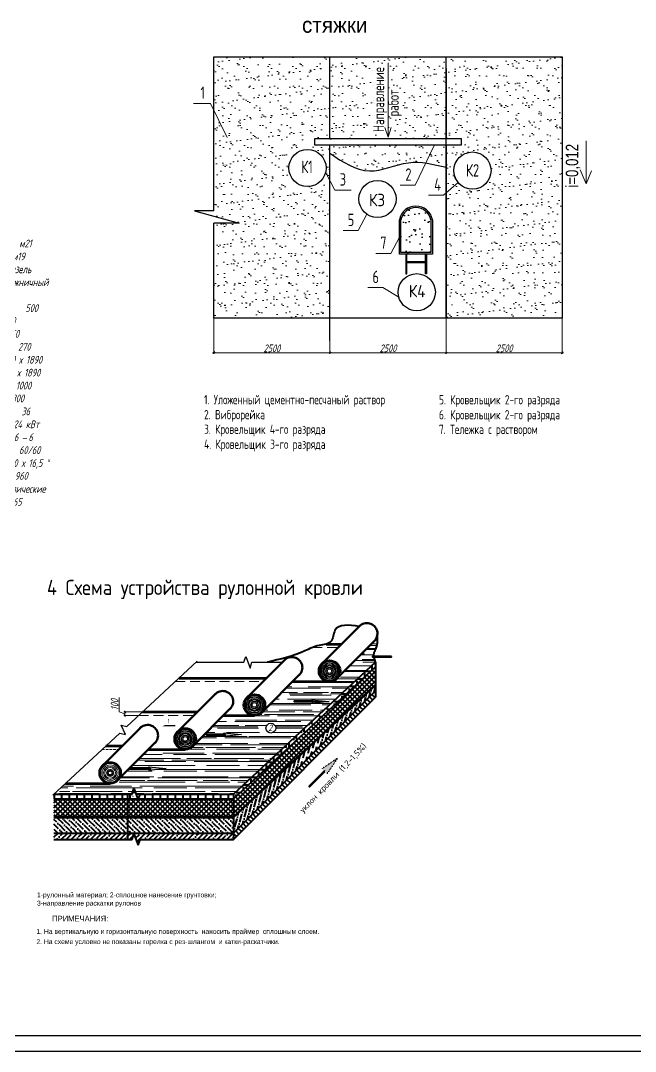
# Model space of a CAD drawing. Header units: millimetres. Extents: x 5763 to 12018931, y 39842 to 3600577.
# Drawn here: x 1821915 to 1861623, y 529475 to 596005 of the extents above; entities that cross this region are included whole.
import ezdxf

# ---------------------------------------------------------------- set-up
doc = ezdxf.new("R2010")
doc.units = ezdxf.units.MM
doc.linetypes.add('ACAD_ISO03W100', pattern=[30, 12, -18])
doc.linetypes.add('HIDDEN', pattern=[9.525, 6.35, -3.175])
for name, color, linetype, lineweight in [('1', 7, 'Continuous', 40), ('Основная', 7, 'Continuous', 30), ('Основной', 7, 'Continuous', 35), ('Сети', 7, 'Continuous', 50)]:
    doc.layers.add(name, color=color, linetype=linetype, lineweight=lineweight)
for name, color, linetype in [('A0-07', 3, 'Continuous'), ('KONTUR', 7, 'Continuous'), ('SERVкровля', 12, 'Continuous'), ('SHTRIX', 11, 'Continuous'), ('Архитектура', 7, 'Continuous'), ('надколонник', 7, 'Continuous'), ('обводка', 7, 'Continuous')]:
    doc.layers.add(name, color=color, linetype=linetype)
doc.styles.add('0001', font='romanc.shx', dxfattribs={"width": 0.68, "height": 3})
doc.styles.add('MStandart', font='romans.shx', dxfattribs={"width": 0.85, "height": 3})
doc.styles.add('PSTUDIO', font='pstudio.shx')
doc.styles.add('S', font='COMPLEX.SHX', dxfattribs={"height": 2.5})
doc.styles.get("Standard").update_dxf_attribs({"font": 'romans.shx', "width": 0.7, "oblique": 15, "height": 500})
doc.styles.add('style1', font='romans.shx', dxfattribs={"width": 0.7})
doc.styles.add('TXT0', font='txt', dxfattribs={"width": 0.8})
doc.styles.add('VSSP_ROMANS07', font='romans.shx', dxfattribs={"width": 0.7, "oblique": 15, "height": 250})
doc.dimstyles.new('150 Dim_m', dxfattribs={"dimscale": 75, "dimtxt": 2.5, "dimasz": 1.5, "dimexe": 1, "dimexo": 0, "dimgap": 0.5, "dimtad": 1, "dimdec": 0, "dimlfac": 0.5, "dimtxsty": 'Standard', "dimblk": 'OBLIQUE', "dimcen": 1.5, "dimdle": 1, "dimclrd": 256, "dimclre": 256, "dimclrt": 7, "dimadec": 0, "dimazin": 0, "dimtfac": 1, "dimtdec": 0, "dimtmove": 1, "dimatfit": 3, "dimfxl": 1, "dimlwd": 9, "dimlwe": 9, "dimarcsym": 0})
doc.dimstyles.new('VSSP-100', dxfattribs={"dimscale": 100, "dimtxt": 2.5, "dimasz": 2.5, "dimexe": 1.25, "dimexo": 0.625, "dimtad": 1, "dimdec": 0, "dimrnd": 0.001, "dimzin": 1, "dimtxsty": 'VSSP_ROMANS07', "dimblk": 'OBLIQUE', "dimcen": 2.5, "dimdle": 2, "dimaunit": 1, "dimadec": 3, "dimazin": 2, "dimtfac": 1, "dimtdec": 0, "dimtix": 1, "dimtmove": 2, "dimatfit": 3, "dimldrblk": 'OBLIQUE', "dimfxl": 1.25, "dimtolj": 1, "dimtzin": 0, "dimarcsym": 0})
pattern_1 = [(135, (1522902.37, 301229.6), (-157.15448, -157.15448), []), (225, (1522902.37, 301229.6), (157.15448, -157.15448), [])]
pattern_2 = [(0, (1522902.37, 301229.6), (0, 488.95), [355.6, -133.35]), (90, (1522902.37, 301229.6), (-488.95, 3e-14), [355.6, -133.35])]
pattern_3 = [(90, (1522902.37, 301229.6), (-488.95, 3e-14), [355.6, -133.35]), (180, (1522902.37, 301229.6), (-6e-14, -488.95), [355.6, -133.35])]

# ---------------------------------------------------------------- blocks, each defined once
blk = doc.blocks.new('_OBLIQUE')
at = {"color": 0, "linetype": 'ByBlock'}
blk.add_line((-0.5, -0.5), (0.5, 0.5), dxfattribs=at)
blk = doc.blocks.new('*D327')
at = {"layer": 'Defpoints', "color": 0, "linetype": 'ByBlock', "ltscale": 0.5, "transparency": 16777216}
for p in [(1841894, 578915), (1849394, 577490), (1849394, 574566)]:
    blk.add_point(p, dxfattribs=at)
at = {"layer": 'обводка', "linetype": 'ByBlock', "lineweight": 9, "ltscale": 0.5, "transparency": 16777216}
for p, q in [((1841894, 578915), (1841894, 574491)), ((1849394, 577490), (1849394, 574491)), ((1841819, 574566), (1849469, 574566))]:
    blk.add_line(p, q, dxfattribs=at)
at = {"layer": 'обводка', "linetype": 'ByBlock', "lineweight": 9, "ltscale": 0.5, "transparency": 16777216, "xscale": 112.5, "yscale": 112.5, "zscale": 112.5, "rotation": 180}
blk.add_blockref('_OBLIQUE', (1841894, 574566), dxfattribs=at)
at = {"layer": 'обводка', "linetype": 'ByBlock', "lineweight": 9, "ltscale": 0.5, "transparency": 16777216, "xscale": 112.5, "yscale": 112.5, "zscale": 112.5}
blk.add_blockref('_OBLIQUE', (1849394, 574566), dxfattribs=at)
at = {"layer": 'обводка', "color": 7, "linetype": 'ByBlock', "lineweight": 25, "ltscale": 0.5, "transparency": 16777216, "insert": (1845644, 574854), "char_height": 500, "attachment_point": 5}
blk.add_mtext('{\\Fromans.shx|c204;2500}', dxfattribs=at)
blk = doc.blocks.new('*D326')
at = {"layer": 'Defpoints', "color": 0, "linetype": 'ByBlock', "ltscale": 0.5, "transparency": 16777216}
for p in [(1849394, 577490), (1856894, 577490), (1856894, 574566)]:
    blk.add_point(p, dxfattribs=at)
at = {"layer": 'обводка', "linetype": 'ByBlock', "lineweight": 9, "ltscale": 0.5, "transparency": 16777216}
for p, q in [((1849394, 577490), (1849394, 574491)), ((1856894, 577490), (1856894, 574491)), ((1849319, 574566), (1856969, 574566))]:
    blk.add_line(p, q, dxfattribs=at)
at = {"layer": 'обводка', "linetype": 'ByBlock', "lineweight": 9, "ltscale": 0.5, "transparency": 16777216, "xscale": 112.5, "yscale": 112.5, "zscale": 112.5, "rotation": 180}
blk.add_blockref('_OBLIQUE', (1849394, 574566), dxfattribs=at)
at = {"layer": 'обводка', "linetype": 'ByBlock', "lineweight": 9, "ltscale": 0.5, "transparency": 16777216, "xscale": 112.5, "yscale": 112.5, "zscale": 112.5}
blk.add_blockref('_OBLIQUE', (1856894, 574566), dxfattribs=at)
at = {"layer": 'обводка', "color": 7, "linetype": 'ByBlock', "lineweight": 25, "ltscale": 0.5, "transparency": 16777216, "insert": (1853144, 574854), "char_height": 500, "attachment_point": 5}
blk.add_mtext('{\\Fromans.shx|c204;2500}', dxfattribs=at)
blk = doc.blocks.new('*D328')
at = {"layer": 'Defpoints', "color": 0, "linetype": 'ByBlock', "ltscale": 0.5, "transparency": 16777216}
for p in [(1828656, 551383), (1829549, 551157), (1829793, 551383)]:
    blk.add_point(p, dxfattribs=at)
at = {"layer": 'обводка', "linetype": 'ByBlock', "lineweight": 9, "ltscale": 0.5, "transparency": 16777216}
for p, q in [((1828274, 551384), (1828274, 552318)), ((1828656, 551270), (1828274, 551384)), ((1829793, 551383), (1828581, 551383)), ((1829549, 551157), (1828581, 551157)), ((1828656, 551082), (1828656, 551458))]:
    blk.add_line(p, q, dxfattribs=at)
at = {"layer": 'обводка', "linetype": 'ByBlock', "lineweight": 9, "ltscale": 0.5, "transparency": 16777216, "xscale": 112.5, "yscale": 112.5, "zscale": 112.5}
for p, rotation in [((1828656, 551383), 90), ((1828656, 551157), 270)]:
    blk.add_blockref('_OBLIQUE', p, dxfattribs=dict(at, rotation=rotation))
at = {"layer": 'обводка', "color": 7, "linetype": 'ByBlock', "lineweight": 25, "ltscale": 0.5, "transparency": 16777216, "insert": (1827987, 551851), "char_height": 500, "attachment_point": 5, "rotation": 90}
blk.add_mtext('100', dxfattribs=at)
blk = doc.blocks.new('*D332')
at = {"layer": 'Defpoints', "color": 0, "transparency": 16777216}
for p in [(1785529, 595260), (1791971, 595260), (1791971, 593660)]:
    blk.add_point(p, dxfattribs=at)
at = {"layer": 'Архитектура', "color": 0, "lineweight": -2, "transparency": 16777216}
for p, q in [((1785529, 595198), (1785529, 593535)), ((1791971, 595198), (1791971, 593535)), ((1785329, 593660), (1792171, 593660))]:
    blk.add_line(p, q, dxfattribs=at)
at = {"layer": 'Архитектура', "color": 0, "lineweight": -2, "transparency": 16777216, "xscale": 250, "yscale": 250, "zscale": 250, "rotation": 180}
blk.add_blockref('_OBLIQUE', (1785529, 593660), dxfattribs=at)
at = {"layer": 'Архитектура', "color": 0, "lineweight": -2, "transparency": 16777216, "xscale": 250, "yscale": 250, "zscale": 250}
blk.add_blockref('_OBLIQUE', (1791971, 593660), dxfattribs=at)
at = {"layer": 'Архитектура', "color": 0, "lineweight": 20, "transparency": 16777216, "insert": (1788750, 593848), "char_height": 250, "width": 87154.5, "attachment_point": 5, "style": 'VSSP_ROMANS07'}
blk.add_mtext('\\A1;3220', dxfattribs=at)
blk = doc.blocks.new('*D334')
at = {"layer": 'Defpoints', "color": 0, "linetype": 'ByBlock', "ltscale": 0.5, "transparency": 16777216}
for p in [(1834394, 578915), (1841894, 577490), (1841894, 574566)]:
    blk.add_point(p, dxfattribs=at)
at = {"layer": 'обводка', "linetype": 'ByBlock', "lineweight": 9, "ltscale": 0.5, "transparency": 16777216}
for p, q in [((1834394, 578915), (1834394, 574491)), ((1841894, 577490), (1841894, 574491)), ((1834319, 574566), (1841969, 574566))]:
    blk.add_line(p, q, dxfattribs=at)
at = {"layer": 'обводка', "linetype": 'ByBlock', "lineweight": 9, "ltscale": 0.5, "transparency": 16777216, "xscale": 112.5, "yscale": 112.5, "zscale": 112.5, "rotation": 180}
blk.add_blockref('_OBLIQUE', (1834394, 574566), dxfattribs=at)
at = {"layer": 'обводка', "linetype": 'ByBlock', "lineweight": 9, "ltscale": 0.5, "transparency": 16777216, "xscale": 112.5, "yscale": 112.5, "zscale": 112.5}
blk.add_blockref('_OBLIQUE', (1841894, 574566), dxfattribs=at)
at = {"layer": 'обводка', "color": 7, "linetype": 'ByBlock', "lineweight": 25, "ltscale": 0.5, "transparency": 16777216, "insert": (1838144, 574854), "char_height": 500, "attachment_point": 5}
blk.add_mtext('{\\Fromans.shx|c204;2500}', dxfattribs=at)

msp = doc.modelspace()

# ---------------------------------------------------------------- hatches: boundary and pattern name
at = {"layer": '1', "linetype": 'Continuous'}
for points in [[(1845822.53119, 554958.67163), (1845817.12046, 554969.48607), (1844636.94218, 554969.48607), (1844636.94218, 554943.64506), (1845817.71714, 554943.64506)], [(1844176.06849, 552469.53897), (1844845.40525, 553090.06377), (1844845.40525, 553152.11625), (1835667.08734, 544643.1351), (1835667.08734, 544581.08262)], [(1844176.06849, 552469.53897), (1844845.40525, 553090.06377), (1844845.40525, 553152.11625), (1838658.92951, 547416.79459), (1838691.65217, 547385.07844)], [(1840766.24739, 552063.02999), (1840760.83666, 552073.84443), (1839580.65839, 552073.84443), (1839580.65839, 552048.00342), (1840761.43335, 552048.00342)], [(1840813.02791, 552073.84443), (1839580.65839, 552073.84443), (1839580.65839, 552048.00342), (1840813.02791, 552048.00342)], [(1835098.64288, 549926.66249), (1835093.23215, 549937.47693), (1833913.05388, 549937.47693), (1833913.05388, 549911.63592), (1835093.82884, 549911.63592)], [(1835098.64288, 549926.66249), (1835093.23215, 549937.47693), (1833913.05388, 549937.47693), (1833913.05388, 549911.63592), (1835093.82884, 549911.63592)], [(1830249.7428, 547735.16238), (1830244.33206, 547745.97681), (1829064.15379, 547745.97681), (1829064.15379, 547720.13581), (1830244.92875, 547720.13581)], [(1830249.7428, 547735.16238), (1830244.33206, 547745.97681), (1829064.15379, 547745.97681), (1829064.15379, 547720.13581), (1830244.92875, 547720.13581)], [(1835667.08734, 544643.1351), (1830831.78062, 544643.1351), (1830842.82605, 544581.08262), (1835667.08734, 544581.08262)]]:
    msp.add_hatch(color=0, dxfattribs=at).paths.add_polyline_path(points)
h = msp.add_hatch(color=0, dxfattribs=at)
edge = h.paths.add_edge_path()
edge.add_line((1845869.3117, 554969.48607), (1844737.22456, 554969.48607))
edge.add_spline(control_points=[(1844737.22456, 554969.48607), (1844738.3887, 554960.88976), (1844739.68843, 554952.27568), (1844741.11442, 554943.64506)], knot_values=[3.4358908169, 3.4358908169, 3.4358908169, 3.4358908169, 3.6895325883, 3.6895325883, 3.6895325883, 3.6895325883], degree=3, periodic=0)
edge.add_line((1844741.11442, 554943.64506), (1845869.3117, 554943.64506))
edge.add_line((1845869.3117, 554943.64506), (1845869.3117, 554969.48607))
h = msp.add_hatch(dxfattribs=at)
h.set_pattern_fill('ANSI37', color=0, scale=70, angle=90, style=0)
h.set_pattern_definition(pattern_1)
h.paths.add_polyline_path([(1835667.08734, 545785.14269), (1835667.08734, 544643.1351), (1838688.13653, 547443.87166), (1838108.43859, 548048.4563)])
h.paths.add_polyline_path([(1838108.43859, 548048.4563), (1838688.13653, 547443.87166), (1844845.40525, 553152.11625), (1844845.40525, 554294.12384)])
h = msp.add_hatch(dxfattribs=at)
h.set_pattern_fill('ANGLE', color=0, scale=70, style=0)
h.set_pattern_definition(pattern_2)
h.paths.add_polyline_path([(1844845.40525, 554294.12384), (1844845.40525, 554586.83549), (1837269.40243, 547563.31922), (1837223.17611, 547227.75234)])
h = msp.add_hatch(dxfattribs=at)
h.set_pattern_fill('ANSI36', color=0, scale=70, angle=30, style=0)
h.set_pattern_definition([(75, (1522902.37, 301229.6), (-114.01258, 433.20731), [555.625, -111.125, 0, -111.125])])
h.paths.add_polyline_path([(1844845.40525, 552746.33644), (1844845.40525, 553090.06377), (1835667.08734, 544581.08262), (1835667.08734, 543568.01852)])
h = msp.add_hatch(dxfattribs=at)
h.set_pattern_fill('ANSI35', color=0, scale=70, angle=90, style=0)
h.set_pattern_definition([(135, (1522902.37, 301229.6), (-314.30896, -314.30896), []), (135, (1522902.37, 301543.9), (-314.30896, -314.30896), [555.625, -111.125, 0, -111.125])])
h.paths.add_polyline_path([(1839309.5546, 546795.77582), (1839106.55701, 547007.48819), (1835667.08734, 543568.01852), (1835667.08734, 543153.30856)])
h.paths.add_polyline_path([(1844845.40525, 552331.62648), (1844845.40525, 552746.33644), (1839106.55701, 547007.48819), (1839309.5546, 546795.77582)])
h = msp.add_hatch(dxfattribs=at)
h.set_pattern_fill('ANGLE', color=0, scale=70, style=0)
h.set_pattern_definition(pattern_2)
h.paths.add_polyline_path([(1837269.40243, 547563.31922), (1835667.08734, 546077.85434), (1835667.08734, 545785.14269), (1837223.17611, 547227.75234)])
h = msp.add_hatch(dxfattribs=at)
h.set_pattern_fill('ANGLE', color=0, scale=70, angle=90, style=0)
h.set_pattern_definition(pattern_3)
h.paths.add_polyline_path([(1829236.9647, 546450.61671), (1829112.60344, 546077.85434), (1824070.84287, 546077.85434), (1824070.84287, 545785.14269), (1829486.7323, 545785.14269)])
h = msp.add_hatch(dxfattribs=at)
h.set_pattern_fill('ANSI37', color=0, scale=70, angle=90, style=0)
h.set_pattern_definition(pattern_1)
h.paths.add_polyline_path([(1830628.50148, 545785.14269), (1829542.04017, 545785.14269), (1829516.77716, 545705.09197), (1829486.7323, 545785.14269), (1824070.84287, 545785.14269), (1824070.84287, 544643.1351), (1830831.78062, 544643.1351)])
h.paths.add_polyline_path([(1835667.08734, 545785.14269), (1830628.50148, 545785.14269), (1830831.78062, 544643.1351), (1835667.08734, 544643.1351)])
h = msp.add_hatch(dxfattribs=at)
h.set_pattern_fill('ANGLE', color=0, scale=70, angle=90, style=0)
h.set_pattern_definition(pattern_3)
h.paths.add_polyline_path([(1835667.08734, 545785.14269), (1835667.08734, 546077.85434), (1829634.41628, 546077.85434), (1829542.04017, 545785.14269)])
h = msp.add_hatch(color=0, dxfattribs=at)
h.paths.add_polyline_path([(1830831.78062, 544643.1351), (1826674.16765, 544643.1351), (1826688.75887, 544581.08262), (1830842.82605, 544581.08262)])
h.paths.add_polyline_path([(1826674.16765, 544643.1351), (1824070.84287, 544643.1351), (1824070.84287, 544581.08262), (1826688.75887, 544581.08262)])
h = msp.add_hatch(dxfattribs=at)
h.set_pattern_fill('ANSI36', color=0, scale=70, angle=90, style=0)
h.set_pattern_definition([(135, (1522902.37, 301229.6), (-432.17483, 117.86586), [555.625, -111.125, 0, -111.125])])
h.paths.add_polyline_path([(1830842.82605, 544581.08262), (1826688.75887, 544581.08262), (1826926.9741, 543568.01852), (1831023.15304, 543568.01852)])
h.paths.add_polyline_path([(1835667.08734, 544581.08262), (1830842.82605, 544581.08262), (1831023.15304, 543568.01852), (1835667.08734, 543568.01852)])
h.paths.add_polyline_path([(1826688.75887, 544581.08262), (1824070.84287, 544581.08262), (1824070.84287, 543568.01852), (1826926.9741, 543568.01852)])
h = msp.add_hatch(dxfattribs=at)
h.set_pattern_fill('ANSI35', color=0, scale=70, style=0)
h.set_pattern_definition([(45, (1522902.37, 301229.6), (-314.30896, 314.30896), []), (45, (1523216.7, 301229.6), (-314.30896, 314.30896), [555.625, -111.125, 0, -111.125])])
h.paths.add_polyline_path([(1826926.9741, 543568.01852), (1824070.84287, 543568.01852), (1824070.84287, 543153.30856), (1827024.49037, 543153.30856)])
h.paths.add_polyline_path([(1829236.9647, 543526.07093), (1829516.77716, 542780.54619), (1829634.41628, 543153.30856), (1831096.97206, 543153.30856), (1831023.15304, 543568.01852), (1826926.9741, 543568.01852), (1827024.49037, 543153.30856), (1829112.60344, 543153.30856)])
h.paths.add_polyline_path([(1832078.61092, 543568.01852), (1831023.15304, 543568.01852), (1831096.97206, 543153.30856), (1832186.71307, 543153.30856)])
h.paths.add_polyline_path([(1835667.08734, 543568.01852), (1832078.61092, 543568.01852), (1832186.71307, 543153.30856), (1835667.08734, 543153.30856)])
at = {"layer": 'надколонник', "linetype": 'ACAD_ISO03W100'}
h = msp.add_hatch(color=0, dxfattribs=at)
h.paths.add_polyline_path([(1840712.29428, 552170.86613), (1840766.24739, 552063.02999), (1840764.22251, 552056.70953), (1841840.17587, 552056.70953)])
h.paths.add_polyline_path([(1841840.17587, 552056.70953), (1840764.22251, 552056.70953), (1840724.64832, 551933.18256)])
for points in [[(1841840.17587, 552056.70953), (1840764.22251, 552056.70953), (1840724.64832, 551933.18256)], [(1836172.57136, 549920.34202), (1835268.77045, 549920.34202), (1835318.70486, 549825.78986)], [(1831323.67128, 547728.84191), (1830419.87036, 547728.84191), (1830469.80477, 547634.28975)]]:
    msp.add_hatch(color=0, dxfattribs=at).paths.add_polyline_path(points)
h = msp.add_hatch(color=0, dxfattribs=at)
h.paths.add_polyline_path([(1835044.68977, 550034.49863), (1835098.64288, 549926.66249), (1835096.618, 549920.34202), (1836172.57136, 549920.34202)])
h.paths.add_polyline_path([(1835268.77045, 549920.34202), (1835096.618, 549920.34202), (1835057.04381, 549796.81506), (1835318.70486, 549825.78986)])
h = msp.add_hatch(color=0, dxfattribs=at)
h.paths.add_polyline_path([(1842388.18832, 548401.0791), (1841379.58855, 547716.22077), (1841541.45927, 547554.35005)])
h.paths.add_polyline_path([(1842388.18832, 548401.0791), (1841541.45927, 547554.35005), (1841703.33, 547392.47932)])
h = msp.add_hatch(color=0, dxfattribs=at)
h.paths.add_polyline_path([(1830195.78969, 547842.99852), (1830249.7428, 547735.16238), (1830247.71791, 547728.84191), (1831323.67128, 547728.84191)])
h.paths.add_polyline_path([(1830419.87036, 547728.84191), (1830247.71791, 547728.84191), (1830208.14372, 547605.31494), (1830469.80477, 547634.28975)])
at = {"layer": 'обводка', "linetype": 'ByBlock', "lineweight": 13, "ltscale": 0.5}
h = msp.add_hatch(dxfattribs=at)
h.set_pattern_fill('AR-SAND', color=256, scale=20, style=0)
h.set_pattern_definition([(37.5, (1675446.3, 809128.8), (-32.0006, 978.8265), [0, -772.16, 0, -863.6, 0, -825.5]), (7.5, (1675446.3, 809128.8), (899.0466, 1433.65), [0, -416.56, 0, -695.96, 0, -266.7]), (327.5, (1674821.5, 809128.8), (1581.9847, 2.8744), [0, -254, 0, -914.4, 0, -1193.8]), (317.5, (1674821.5, 809128.8), (1527.113, 445.8586), [0, -127, 0, -599.44, 0, -685.8])])
h.paths.add_polyline_path([(1840894.06848, 588383.94042), (1841894.06848, 588383.94042), (1841894.06848, 593664.97874), (1834394.06848, 593664.97874), (1834394.06848, 576792.22287), (1841894.06848, 576792.22287), (1841894.06848, 585684.7499), (1841614.48783, 586230.21214, -0.8942578374), (1839244.21729, 586495.66808, -1), (1841644.21729, 586495.66808, -0.055822476), (1841614.48783, 586230.21214), (1841894.06848, 585684.7499), (1841894.06848, 587983.94042), (1840894.06848, 587983.94042)])
h.paths.add_polyline_path([(1849394.06848, 588383.94042), (1849394.06848, 593664.97874), (1841894.06848, 593664.97874), (1841894.06848, 588383.94042), (1841994.06848, 588383.94042)])
edge = h.paths.add_edge_path()
edge.add_line((1841894.06848, 587983.94042), (1841894.06848, 587441.02139))
edge.add_spline(control_points=[(1841894.06848, 587441.02139), (1842728.76612, 586880.76954), (1844331.02318, 585805.32925), (1846483.54689, 586920.22898), (1847707.87828, 586864.66864), (1848081.71913, 586812.95429)], knot_values=[0, 0, 0, 0, 1397.2160759398, 2682.0482087784, 3247.0207751157, 3247.0207751157, 3247.0207751157, 3247.0207751157], degree=3, periodic=0)
edge.add_line((1848081.71913, 586812.95429), (1848643.30225, 587983.94042))
edge.add_line((1848643.30225, 587983.94042), (1841894.06848, 587983.94042))
edge = h.paths.add_edge_path()
edge.add_spline(control_points=[(1848081.71913, 586812.95429), (1848519.25831, 586752.42838), (1848956.6634, 586644.30846), (1849394.06848, 586536.18855)], knot_values=[3247.0207751157, 3247.0207751157, 3247.0207751157, 3247.0207751157, 3908.258400382, 3908.258400382, 3908.258400382, 3908.258400382], degree=3, periodic=0)
edge.add_line((1849394.06848, 586536.18855), (1849394.06848, 587983.94042))
edge.add_line((1849394.06848, 587983.94042), (1848643.30225, 587983.94042))
edge.add_line((1848643.30225, 587983.94042), (1848081.71913, 586812.95429))
h.paths.add_polyline_path([(1852298.51393, 586325.08299, -0.6980723472), (1850183.70066, 585548.4771), (1849394.06848, 584878.1403), (1849394.06848, 576792.22287), (1856894.06848, 576792.22287), (1856894.06848, 593664.97874), (1849394.06848, 593664.97874), (1849394.06848, 588383.94042), (1850394.06848, 588383.94042), (1850394.06848, 587983.94042), (1849394.06848, 587983.94042), (1849394.06848, 584878.1403), (1850183.70066, 585548.4771, -0.1778061184), (1849898.51393, 586325.08299, -1)])
h.paths.add_polyline_path([(1846808.56552, 589680.66934), (1846808.56552, 592480.66934), (1845408.56552, 592480.66934), (1845408.56552, 589680.66934)], flags=24)
h.paths.add_polyline_path([(1845864.1409, 588676.61897), (1845864.1409, 593926.61897), (1844464.1409, 593926.61897), (1844464.1409, 588676.61897)], flags=9)
at = {"layer": 'обводка', "linetype": 'ByBlock', "lineweight": 25, "ltscale": 0.5}
h = msp.add_hatch(dxfattribs=at)
h.set_pattern_fill('AR-SAND', color=256, scale=20, style=0)
h.set_pattern_definition([(37.5, (1664054.34, 811904.6), (-32.0006, 978.8265), [0, -772.16, 0, -863.6, 0, -825.5]), (7.5, (1664054.3, 811904.6), (899.0466, 1433.65), [0, -416.56, 0, -695.96, 0, -266.7]), (327.5, (1663429.5, 811904.6), (1581.9847, 2.8744), [0, -254, 0, -914.4, 0, -1193.8]), (317.5, (1663429.5, 811904.6), (1527.113, 445.8586), [0, -127, 0, -599.44, 0, -685.8])])
h.paths.add_polyline_path([(1848415.81939, 583145.08918, 0.8142768679), (1846478.75947, 583145.08918), (1846478.75947, 581027.55919), (1848415.81939, 581027.55919)])
at = {"layer": 'Сети', "linetype": 'Continuous', "lineweight": 13}
h = msp.add_hatch(dxfattribs=at)
h.set_pattern_fill('AR-RROOF', color=0, scale=21, style=0)
h.set_pattern_definition([(0, (1522902.37, 301229.6), (1173.48, 533.4), [8001, -1066.8, 2667, -533.4]), (0, (1523611.8, 301496.3), (-533.4, 709.422), [1600.2, -176.022, 3200.4, -400.05]), (0, (1523169.07, 301683), (2773.68, 357.378), [4267.2, -746.76, 2133.6, -533.4])])
edge = h.paths.add_edge_path()
edge.add_spline(control_points=[(1844845.40525, 554586.83549), (1844802.91828, 554706.78406), (1844760.4313, 554826.73264), (1844741.11442, 554943.64506)], knot_values=[0, 0, 0, 0, 3.3842150191, 3.3842150191, 3.3842150191, 3.3842150191], degree=3, periodic=0)
edge.add_line((1844741.11442, 554943.64506), (1844636.94218, 554943.64506))
edge.add_line((1844636.94218, 554943.64506), (1844636.94218, 554969.48607))
edge.add_line((1844636.94218, 554969.48607), (1844737.22456, 554969.48607))
edge.add_spline(control_points=[(1844737.22456, 554969.48607), (1844726.74366, 555046.87974), (1844727.98887, 555232.54553), (1845009.09281, 555681.35353), (1844981.5033, 556118.12728), (1844961.30978, 556437.81393)], knot_values=[3.6340420181, 3.6340420181, 3.6340420181, 3.6340420181, 5.8832665315, 9.1321938794, 18.0028447153, 18.0028447153, 18.0028447153, 18.0028447153], degree=3, periodic=0)
edge.add_arc((1844283.91481, 556443.18581), 677.41627, 312.9244010771, 359.5456426966, ccw=False)
edge.add_line((1844745.2575, 555947.14576), (1842369.93204, 553571.8203))
edge.add_arc((1841867.05835, 554025.70449), 677.41627, 270, 317.9311932997, ccw=False)
edge.add_line((1841867.05835, 553348.28822), (1839488.99998, 553348.28822))
edge.add_line((1839488.99998, 553348.28822), (1837521.03195, 551380.32019))
edge.add_arc((1837018.15826, 551834.20437), 677.41627, 270, 317.9311932993, ccw=False)
edge.add_line((1837018.15826, 551156.78811), (1835018.73266, 551156.78811))
edge.add_line((1835018.73266, 551156.78811), (1833050.76463, 549188.82007))
edge.add_arc((1832547.89094, 549642.70426), 677.41627, 270, 317.9311932998, ccw=False)
edge.add_line((1832547.89094, 548965.28799), (1830169.83257, 548965.28799))
edge.add_line((1830169.83257, 548965.28799), (1828201.86454, 546997.31996))
edge.add_arc((1827698.99086, 547451.20415), 677.41627, 270, 317.9311932998, ccw=False)
edge.add_line((1827698.99086, 546773.78788), (1824821.52021, 546773.78788))
edge.add_line((1824821.52021, 546773.78788), (1824421.78589, 546403.20453))
edge.add_line((1824421.78589, 546403.20453), (1824421.85164, 546077.85434))
edge.add_line((1824421.85164, 546077.85434), (1829112.60344, 546077.85434))
edge.add_line((1829112.60344, 546077.85434), (1829236.9647, 546450.61671))
edge.add_line((1829236.9647, 546450.61671), (1829516.77716, 545705.09197))
edge.add_line((1829516.77716, 545705.09197), (1829634.41628, 546077.85434))
edge.add_line((1829634.41628, 546077.85434), (1835667.08734, 546077.85434))
edge.add_line((1835667.08734, 546077.85434), (1844845.40525, 554586.83549))
h.paths.add_polyline_path([(1833913.05388, 549911.63592), (1833913.05388, 549937.47693), (1835093.23215, 549937.47693), (1835044.68977, 550034.49863), (1836172.57136, 549920.34202), (1835057.04381, 549796.81506), (1835093.82884, 549911.63592)], flags=16)
h.paths.add_polyline_path([(1837763.34575, 550337.31439, -1), (1838393.34575, 550337.31439, -1)], flags=16)
h.paths.add_polyline_path([(1831323.67128, 547728.84191), (1830208.14372, 547605.31494), (1830244.92875, 547720.13581), (1829064.15379, 547720.13581), (1829064.15379, 547745.97681), (1830244.33206, 547745.97681), (1830195.78969, 547842.99852)], flags=16)
h.paths.add_polyline_path([(1839580.65839, 552048.00342), (1839580.65839, 552073.84443), (1840813.02791, 552073.84443), (1840813.02791, 552048.00342)], flags=16)
h.paths.add_polyline_path([(1837805.97561, 550672.50799), (1838333.58474, 550672.50799), (1838333.58474, 550042.50799), (1837805.97561, 550042.50799)], flags=24)

# ---------------------------------------------------------------- linework, layer by layer
for p, q in [((1834394.06848, 583719.18748), (1833138.41783, 583719.18748)), ((1833138.41783, 583719.18748), (1836023.2328, 582924.30353)), ((1836023.2328, 582924.30353), (1834394.06848, 582924.30353))]:
    msp.add_line(p, q)
at = {"color": 0}
for p, q in [((1836336.93596, 554586.83549), (1836461.29722, 554959.59786)), ((1836461.29722, 554959.59786), (1836741.10968, 554214.07312)), ((1836741.10968, 554214.07312), (1836858.7488, 554586.83549))]:
    msp.add_line(p, q, dxfattribs=at)
msp.add_lwpolyline([(1830265.49191, 550034.06617, 0, 0, 0), (1831142.26052, 550494.57046, 94.5, 94.5, 0), (1831898.09395, 550494.57046, 94.5, 94.5, 0)], format="xyseb", dxfattribs=at)
at = {"color": 0, "const_width": 23.625}
for points in [[(1829134.64581, 545932.04765, 1), (1829205.52081, 545932.04765, 1)], [(1829134.61181, 545207.27471, 1), (1829205.48681, 545207.27471, 1)], [(1829134.58377, 544609.78053, 1), (1829205.45877, 544609.78053, 1)], [(1829134.55685, 544035.95891, 1), (1829205.43185, 544035.95891, 1)], [(1829134.5245, 543346.37732, 1), (1829205.3995, 543346.37732, 1)]]:
    msp.add_lwpolyline(points, format="xyb", close=True, dxfattribs=at)
at = {"layer": '1', "color": 0}
for p, q in [((1844845.40525, 554586.83549), (1835667.08734, 546077.85434)), ((1835667.08734, 545785.14269), (1844845.40525, 554294.12384)), ((1835667.08734, 544643.1351), (1844845.40525, 553152.11625)), ((1835667.08734, 544581.08262), (1844845.40525, 553090.06377)), ((1835667.08734, 543568.01852), (1844845.40525, 552746.33644)), ((1835667.08734, 543153.30856), (1844845.40525, 552331.62648)), ((1829112.60344, 546077.85434), (1829236.9647, 546450.61671)), ((1829236.9647, 546450.61671), (1829516.77716, 545705.09197)), ((1824070.84287, 546077.85434), (1829112.60344, 546077.85434)), ((1824070.84287, 545785.14269), (1829486.7323, 545785.14269)), ((1829516.77716, 545705.09197), (1829634.41628, 546077.85434)), ((1829542.04017, 545785.14269), (1835667.08734, 545785.14269)), ((1829634.41628, 546077.85434), (1835667.08734, 546077.85434)), ((1835667.08734, 546077.85434), (1835667.08734, 544581.08262)), ((1835667.08734, 544581.08262), (1835667.08734, 543153.30856)), ((1824070.84287, 543568.01852), (1835667.08734, 543568.01852)), ((1824070.84287, 543153.30856), (1829112.60344, 543153.30856)), ((1829112.60344, 543153.30856), (1829236.9647, 543526.07093)), ((1829236.9647, 543526.07093), (1829516.77716, 542780.54619)), ((1829516.77716, 542780.54619), (1829634.41628, 543153.30856)), ((1829634.41628, 543153.30856), (1835667.08734, 543153.30856))]:
    msp.add_line(p, q, dxfattribs=at)
at = {"layer": '1', "color": 0, "linetype": 'Continuous'}
for p, q in [((1844845.40525, 554586.83549), (1844845.40525, 552331.62648)), ((1844176.06849, 552469.53897), (1835667.08734, 544581.08262)), ((1828821.63861, 546077.85434), (1828821.63861, 543153.30856)), ((1824070.84287, 544643.1351), (1835667.08734, 544643.1351)), ((1824070.84287, 544581.08262), (1835667.08734, 544581.08262))]:
    msp.add_line(p, q, dxfattribs=at)
at = {"layer": '1', "color": 0, "lineweight": 50}
msp.add_line((1828152.87504, 546948.33046), (1830611.88736, 549407.34278), dxfattribs=at)
at = {"layer": '1', "color": 0, "lineweight": 60}
msp.add_line((1824821.52021, 546773.78788), (1827698.99086, 546773.78788), dxfattribs=at)
at = {"layer": '1', "color": 0, "linetype": 'Continuous'}
for points in [[(1845869.3117, 554969.48607), (1844636.94218, 554969.48607), (1844636.94218, 554943.64506), (1845869.3117, 554943.64506)], [(1840813.02791, 552073.84443), (1839580.65839, 552073.84443), (1839580.65839, 552048.00342), (1840813.02791, 552048.00342)], [(1835145.4234, 549937.47693), (1833913.05388, 549937.47693), (1833913.05388, 549911.63592), (1835145.4234, 549911.63592)], [(1830296.52331, 547745.97681), (1829064.15379, 547745.97681), (1829064.15379, 547720.13581), (1830296.52331, 547720.13581)], [(1841555.08778, 547544.33996), (1841531.44918, 547567.97855), (1840548.10433, 546584.6337), (1840571.74292, 546560.9951)]]:
    msp.add_lwpolyline(points, close=True, dxfattribs=at)
at = {"layer": '1', "color": 0, "lineweight": 60}
msp.add_circle((1827698.99086, 547451.20415), 677.41627, dxfattribs=at)
at = {"layer": '1', "color": 0, "lineweight": 20}
for radius in [608.06733, 517.63929, 421.89247, 347.42241, 241.03638]:
    msp.add_circle((1827698.99086, 547451.20415), radius, dxfattribs=at)
at = {"layer": '1', "color": 0}
msp.add_circle((1827698.99086, 547451.20415), 150.60834, dxfattribs=at)
at = {"layer": '1', "color": 0, "linetype": 'Continuous'}
for points in [[(1843787.87477, 556904.52849), (1842220.03984, 556643.90863), (1841955.57027, 555927.04218), (1841193.69174, 555678.39637), (1840276.29303, 555321.25407), (1837835.7653, 554586.83549)], [(1844845.40525, 554586.83549), (1844745.55501, 555196.45531), (1844880.09082, 555509.94346), (1844961.30978, 556437.81393)]]:
    msp.add_spline(points, degree=3, dxfattribs=at)
at = {"layer": 'A0-07', "color": 0, "lineweight": 50}
for p, q in [((1841386.72586, 554503.37958), (1843822.57213, 556939.22585)), ((1841386.72586, 554503.37958), (1843822.57213, 556939.22585)), ((1842320.94254, 553522.8308), (1844745.2575, 555947.14576)), ((1836537.82577, 552311.87947), (1838973.67204, 554747.72574)), ((1837472.04245, 551331.33069), (1839931.05477, 553790.34301)), ((1832067.55845, 550120.37935), (1834503.40472, 552556.22562)), ((1833001.77513, 549139.83058), (1835460.78745, 551598.84289)), ((1827218.65836, 547928.87924), (1829654.50463, 550364.72551))]:
    msp.add_line(p, q, dxfattribs=at)
at = {"layer": 'A0-07', "color": 0, "lineweight": 60}
for p, q in [((1841655.71633, 555765.76954), (1842649.11582, 555765.76954)), ((1832156.94386, 553574.26943), (1837800.21573, 553574.26943)), ((1839488.99998, 553348.28822), (1841867.05835, 553348.28822)), ((1829793.05511, 551382.76931), (1833329.94841, 551382.76931)), ((1835018.73266, 551156.78811), (1837018.15826, 551156.78811)), ((1827429.16637, 549191.2692), (1828481.04833, 549191.2692)), ((1830169.83257, 548965.28799), (1832547.89094, 548965.28799))]:
    msp.add_line(p, q, dxfattribs=at)
at = {"layer": 'A0-07', "color": 0}
for p, q in [((1833249.16078, 554586.83549), (1836336.93596, 554586.83549)), ((1836858.7488, 554586.83549), (1838812.7818, 554586.83549)), ((1840712.29428, 552170.86613), (1841840.17587, 552056.70953)), ((1841840.17587, 552056.70953), (1840724.64832, 551933.18256)), ((1835044.68977, 550034.49863), (1836172.57136, 549920.34202)), ((1835098.64288, 549926.66249), (1835044.68977, 550034.49863)), ((1835057.04381, 549796.81506), (1835098.64288, 549926.66249)), ((1836172.57136, 549920.34202), (1835057.04381, 549796.81506)), ((1830195.78969, 547842.99852), (1831323.67128, 547728.84191)), ((1830249.7428, 547735.16238), (1830195.78969, 547842.99852)), ((1830208.14372, 547605.31494), (1830249.7428, 547735.16238)), ((1831323.67128, 547728.84191), (1830208.14372, 547605.31494))]:
    msp.add_line(p, q, dxfattribs=at)
msp.add_lwpolyline([(1823993.84209, 546006.46891), (1828318.17771, 550015.44861), (1828686.33556, 549927.21714), (1828412.02453, 550531.99268), (1828780.18239, 550443.7612), (1833326.16156, 554658.22092)], dxfattribs=at)
at = {"layer": 'A0-07', "color": 0, "lineweight": 60}
for centre in [(1841867.05835, 554025.70449), (1837018.15826, 551834.20437), (1832547.89094, 549642.70426)]:
    msp.add_circle(centre, 677.41627, dxfattribs=at)
at = {"layer": 'A0-07', "color": 0}
for centre, radius in [((1841867.05835, 554025.70449), 608.06733), ((1841867.05835, 554025.70449), 517.63929), ((1841867.05835, 554025.70449), 421.89247), ((1841867.05835, 554025.70449), 347.42241), ((1841867.05835, 554025.70449), 241.03638), ((1841867.05835, 554025.70449), 150.60834), ((1837018.15826, 551834.20437), 608.06733), ((1837018.15826, 551834.20437), 517.63929), ((1837018.15826, 551834.20437), 421.89247), ((1837018.15826, 551834.20437), 347.42241), ((1837018.15826, 551834.20437), 241.03638), ((1837018.15826, 551834.20437), 150.60834), ((1832547.89094, 549642.70426), 608.06733), ((1832547.89094, 549642.70426), 517.63929), ((1832547.89094, 549642.70426), 421.89247), ((1832547.89094, 549642.70426), 347.42241), ((1832547.89094, 549642.70426), 241.03638), ((1832547.89094, 549642.70426), 150.60834)]:
    msp.add_circle(centre, radius, dxfattribs=at)
at = {"layer": 'A0-07', "color": 0, "lineweight": 50}
for centre in [(1844283.91481, 556443.18581), (1839435.01473, 554251.68569), (1834964.74741, 552060.18558), (1830115.84732, 549868.68547)]:
    msp.add_arc(centre, 677.41627, 312.9244010757, 137.0755989184, dxfattribs=at)
at = {"layer": 'KONTUR'}
msp.add_line((1907211.87902, 529475.20431), (1739011.87902, 529475.20431), dxfattribs=at)
at = {"layer": 'SERVкровля', "color": 7, "lineweight": 18, "ltscale": 0.01}
for p, q in [((1858433.73922, 588235.12619), (1858433.73922, 585472.58644)), ((1858432.78867, 585479.78696), (1858064.32035, 586374.23606)), ((1858433.73922, 585472.58644), (1858781.90361, 586313.12963))]:
    msp.add_line(p, q, dxfattribs=at)
at = {"layer": 'SHTRIX', "color": 0, "linetype": 'Continuous'}
msp.add_circle((1838078.34575, 550337.31439), 315, dxfattribs=at)
at = {"layer": 'надколонник', "color": 0, "linetype": 'ACAD_ISO03W100'}
for q in [(1841379.58855, 547716.22077), (1841703.33, 547392.47932)]:
    msp.add_line((1842388.18832, 548401.0791), q, dxfattribs=at)
at = {"layer": 'обводка', "linetype": 'ByBlock', "lineweight": 25, "ltscale": 0.5}
for p, q in [((1834394.06848, 593664.97874), (1856894.06848, 593664.97874)), ((1834394.06848, 583719.18748), (1834394.06848, 593664.97874)), ((1841894.06848, 588383.94042), (1841894.06848, 593664.97874)), ((1849394.06848, 576792.22287), (1849394.06848, 593664.97874)), ((1856894.06848, 593664.97874), (1856894.06848, 576792.22287)), ((1849394.06848, 592904.74506), (1849394.06848, 588383.94042)), ((1849394.06848, 592904.74506), (1849394.06848, 588383.94042)), ((1841894.06848, 588383.94042), (1840894.06848, 588383.94042)), ((1840894.06848, 588383.94042), (1840894.06848, 587983.94042)), ((1850394.06848, 588383.94042), (1841894.06848, 588383.94042)), ((1841894.06848, 588383.94042), (1841994.06848, 588383.94042)), ((1850394.06848, 587983.94042), (1850394.06848, 588383.94042)), ((1840894.06848, 587983.94042), (1849394.06848, 587983.94042)), ((1841894.06848, 575367.00286), (1841894.06848, 587983.94042)), ((1841894.06848, 576792.22287), (1841894.06848, 587983.94042)), ((1849394.06848, 587983.94042), (1850394.06848, 587983.94042)), ((1849394.06848, 587983.94042), (1849394.06848, 576792.22287)), ((1849394.06848, 587983.94042), (1849394.06848, 576792.22287)), ((1834394.06848, 576792.22287), (1834394.06848, 582924.30353)), ((1846378.75947, 580927.55919), (1846378.75947, 583155.07703)), ((1846478.75947, 581027.55919), (1846478.75947, 583155.07703)), ((1848415.81939, 583155.07703), (1848415.81939, 581027.55919)), ((1848515.81939, 583155.07703), (1848515.81939, 580927.55919)), ((1848515.81939, 580927.55919), (1846378.75947, 580927.55919)), ((1848415.81939, 581027.55919), (1846478.75947, 581027.55919)), ((1846806.17201, 580927.55919), (1846806.17201, 579654.90465)), ((1846866.17201, 579654.90465), (1846866.17201, 580927.55919)), ((1848061.28538, 579654.90465), (1848061.28538, 580927.55919)), ((1848121.28538, 580927.55919), (1848121.28538, 579654.90465)), ((1848061.28538, 580432.38142), (1846866.17201, 580432.38142)), ((1846866.17201, 580384.53875), (1848061.28538, 580384.53875)), ((1848061.28538, 580384.53875), (1848061.28538, 580432.38142)), ((1846806.17201, 579654.90465), (1846866.17201, 579654.90465)), ((1848121.28538, 579654.90465), (1848061.28538, 579654.90465)), ((1856894.06848, 576792.22287), (1834394.06848, 576792.22287))]:
    msp.add_line(p, q, dxfattribs=at)
at = {"layer": 'обводка', "linetype": 'ByBlock', "lineweight": 18, "ltscale": 0.5}
for p, q in [((1845644.64331, 593287.21986), (1845644.64331, 589121.7065)), ((1834185.82325, 590665.32954), (1833075.59778, 590665.32954)), ((1834185.82325, 590665.32954), (1835248.41048, 588467.35206)), ((1845644.64331, 588473.26684), (1845439.62557, 589101.47521)), ((1845644.64331, 589121.7065), (1845644.64331, 588473.26684)), ((1845644.64331, 588473.26684), (1845849.66105, 589101.47521)), ((1847395.73729, 585382.57792), (1848643.30225, 587983.94042)), ((1842210.89057, 585066.62959), (1841614.48783, 586230.21214)), ((1849232.38853, 584740.8865), (1850183.70066, 585548.4771)), ((1843268.26398, 585066.62959), (1842210.89057, 585066.62959)), ((1847395.73729, 585382.57792), (1846425.20749, 585382.57792)), ((1849232.38853, 584740.8865), (1848261.85873, 584740.8865)), ((1843721.1335, 582456.37493), (1844279.6683, 583507.80442)), ((1843721.1335, 582456.37493), (1842750.6037, 582456.37493)), ((1845820.71467, 580982.45477), (1846379.71774, 582025.952)), ((1845820.71467, 580982.45477), (1844850.18486, 580982.45477)), ((1845317.58446, 578773.05905), (1844347.05466, 578773.05905)), ((1845317.58446, 578773.05905), (1846346.48398, 578148.04076))]:
    msp.add_line(p, q, dxfattribs=at)
at = {"layer": 'обводка', "color": 7, "linetype": 'HIDDEN', "lineweight": 18, "ltscale": 100}
for p, q in [((1840759.22704, 555539.78833), (1842423.13462, 555539.78833)), ((1831913.18643, 553348.28822), (1837574.23453, 553348.28822)), ((1829549.29769, 551156.78811), (1833103.96721, 551156.78811))]:
    msp.add_line(p, q, dxfattribs=at)
at = {"layer": 'обводка', "color": 7, "linetype": 'HIDDEN', "lineweight": 18, "ltscale": 25}
msp.add_line((1827185.40895, 548965.28799), (1828255.06712, 548965.28799), dxfattribs=at)
at = {"layer": 'обводка', "linetype": 'ByBlock', "lineweight": 25, "ltscale": 0.5}
for centre in [(1840444.21729, 586495.66808), (1851098.51393, 586325.08299), (1844965.65148, 584492.3993), (1847501.55201, 578473.33732)]:
    msp.add_circle(centre, 1200, dxfattribs=at)
for radius in [1089.04361, 989.04361]:
    msp.add_arc((1847447.28943, 582944.69711), radius, 11.1383421617, 168.8616578383, dxfattribs=at)
msp.add_spline([(1841894.06848, 587441.02139), (1844445.85374, 586302.05561), (1846959.81925, 586834.17579), (1849394.06848, 586536.18855)], degree=3, dxfattribs=at)
at = {"layer": 'Основная'}
msp.add_line((1906211.87902, 530475.20431), (1740611.87902, 530475.20431), dxfattribs=at)
at = {"layer": 'Основной', "color": 0, "lineweight": 30}
msp.add_line((1839895.00137, 552056.70953), (1841840.17587, 552056.70953), dxfattribs=at)

# ---------------------------------------------------------------- texts
at = {"color": 7, "lineweight": 18, "ltscale": 0.5, "style": 'PSTUDIO'}
msp.add_text('стяжки', height=1000, dxfattribs=at).set_placement((1840089.77099, 595222.57067))
at = {"color": 7, "lineweight": 18, "ltscale": 0.5, "style": 'style1', "width": 0.7}
for s, p in [('Направление', (1845397.47423, 588816.61897)), ('работ', (1846341.89885, 589820.66934))]:
    msp.add_text(s, height=700, rotation=90, dxfattribs=at).set_placement(p)
at = {"color": 7, "ltscale": 0.5, "style": 'style1', "width": 0.7}
for s, p in [('1. Уложенный цементно-песчаный раствор', (1833765.66432, 571241.09921)), ('5. Кровельщик 2-го разряда', (1848936.004, 571234.59242)), ('2. Виброрейка', (1833765.66432, 570272.53058)), ('6. Кровельщик 2-го разряда', (1848936.004, 570266.02379)), ('3. Кровельщик 4-го разряда', (1833765.66432, 569332.67558)), ('7. Тележка с раствором', (1848936.004, 569326.16879)), ('4. Кровельщик 3-го разряда', (1833765.66432, 568364.10695))]:
    msp.add_text(s, height=600, dxfattribs=at).set_placement(p)
at = {"color": 7, "lineweight": 18, "ltscale": 0.5, "style": 'MStandart', "width": 0.85}
msp.add_text('4 Схема устройства рулонной кровли', height=980, dxfattribs=at).set_placement((1823616.78945, 558934.21464))
at = {"color": 0, "style": '0001', "width": 0.68}
msp.add_text('1', height=283.5, dxfattribs=at).set_placement((1831415.93585, 550645.19891))
at = {"insert": (1810245.55695, 582701.22122), "char_height": 500, "width": 21356.6987298, "attachment_point": 1}
msp.add_mtext('\\PРабочая высота подъ{\\fArial|b0|i0|c204|p34;ё}мника Haulotte,         м21\\PВысота пола платформы от земли,          м19\\PТип двигателя                            дизель\\PТип конструкции                          ножничный\\PМаксимальная грузоподъемность \\P(с двумя выдвижными секциями), в кг.         500\\PДлина, мм                               4120\\PШирина, мм                              2250\\PДорожный просвет подъ{\\fArial|b0|i0|c204|p34;ё}мника, мм           270\\PГабариты платформы мм                4000 х 1890\\PГабариты платформы, мм               6000 х 1890\\PДлина выдвижной секции, мм               1000\\PВес подъ{\\fArial|b0|i0|c204|p34;ё}мника, кг                       7 300\\PПреодолеваемый подъем, градусов             36 \\PДвигатель                          32 л.с. {\\fArial|b0|i0|c204|p34;– }24 кВт\\PСкорость движения, км/час                 1,6 {\\fArial|b0|i0|c204|p34;– }6\\PВремя подъема/ опускания платформы, сек.   60/60\\PШины (с пенным наполнением)             10 х 16,5 {\\fArial|b0|i0|c204|p34;“\\P}Внешний радиус поворота, мм              4960\\PТормоза                              гидравлические\\PОбъем топливного бака, л                   65', dxfattribs=at)
at = {"layer": 'A0-07', "color": 0, "lineweight": 20, "style": 'S'}
msp.add_text('уклон кровли (1,2-1,5%)', height=387.828, rotation=46.148144711, dxfattribs=at).set_placement((1840170.33336, 544848.32433))
at = {"layer": 'A0-07', "color": 0, "lineweight": 15, "style": 'PSTUDIO'}
for s, p in [('1-рулонный материал; 2-сплошное нанесение грунтовки;', (1822975.38458, 539418.23376)), ('3-направление раскатки рулонов', (1822975.38458, 538885.07893)), ('1. На вертикальную и горизонтальную поверхность  наносить праймер  сплошным слоем.', (1822939.13907, 537057.16057)), ('2. На схеме условно не показаны горелка с рез-шлангом  и катки-раскатчики.', (1822939.13907, 536401.12951))]:
    msp.add_text(s, height=315, dxfattribs=at).set_placement(p)
at = {"layer": 'A0-07', "color": 0, "lineweight": 20, "style": 'PSTUDIO'}
msp.add_text('ПРИМЕЧАНИЯ:', height=367.5, dxfattribs=at).set_placement((1823951.09297, 537858.72919))
at = {"layer": 'SERVкровля', "color": 7, "lineweight": 18, "ltscale": 0.01, "insert": (1858076.80783, 588051.05252), "char_height": 800, "attachment_point": 9, "rotation": 90, "style": 'TXT0'}
msp.add_mtext('i=0,012', dxfattribs=at)
at = {"layer": 'SHTRIX', "color": 0, "linetype": 'Continuous', "insert": (1837910.97561, 550567.50799), "char_height": 420, "width": 262.5, "attachment_point": 1}
msp.add_mtext('2', dxfattribs=at)
at = {"layer": 'обводка', "linetype": 'ByBlock', "lineweight": 18, "ltscale": 0.5, "char_height": 800, "attachment_point": 1, "style": 'style1'}
for s, insert, width in [('{\\Fromans.shx|c204;1}', (1833533.43991, 591752.46307), 1385.4969519), ('{\\Fromans.shx|c204;3}', (1842526.09112, 586153.76312), 2358.9726695), ('{\\Fromans.shx|c204;2}', (1846765.34449, 586469.71145), 1363.5064091), ('{\\Fromans.shx|c204;4}', (1848626.63456, 585828.02003), 1338.8675874), ('{\\Fromans.shx|c204;5}', (1843041.20972, 583543.50847), 1413.03739), ('{\\Fromans.shx|c204;7}', (1845140.79089, 582069.58831), 1413.03739), ('{\\Fromans.shx|c204;6}', (1844637.66069, 579860.19258), 1413.03739)]:
    msp.add_mtext(s, dxfattribs=dict(at, insert=insert, width=width))
at = {"layer": 'обводка', "linetype": 'ByBlock', "lineweight": 25, "ltscale": 0.5, "char_height": 800, "width": 1741.4571838, "attachment_point": 1}
for s, insert, style in [('{\\Fromans.shx|c204;К1}', (1840045.63956, 586965.68717), 'style1'), ('{\\Fromans.shx|c204;К2}', (1850685.82152, 586740.44821), 'style1'), ('{\\Fromans.shx|c204;К3}', (1844414.42187, 584825.28471), 'MStandart'), ('{\\Fromans.shx|c204;К4}', (1846984.85108, 578945.92228), 'MStandart')]:
    msp.add_mtext(s, dxfattribs=dict(at, insert=insert, style=style))

# ---------------------------------------------------------------- dimensions: what is measured, and where the dimension line sits
at = {"layer": 'Архитектура', "color": 7, "lineweight": 20}
dim = msp.add_linear_dim(base=(1791971.44744, 593660.33271), p1=(1785529.44897, 595260.3325), p2=(1791971.44744, 595260.3325), text='3220', dimstyle='VSSP-100', override={"dimadec": 3, "dimfxl": 100}, dxfattribs=at)
dim.commit()
dim.dimension.update_dxf_attribs({"geometry": '*D332', "text_midpoint": (1788750.44821, 593847.83271)})
at = {"layer": 'обводка', "linetype": 'ByBlock', "lineweight": 25, "ltscale": 0.5}
for base, p1, p2, picture, middle in [((1841894.06848, 574566.33379), (1834394.06848, 578914.93139), (1841894.06848, 577489.71139), '*D334', (1838144.06848, 574853.83379)), ((1849394.06848, 574566.33379), (1841894.06848, 578914.93139), (1849394.06848, 577489.71139), '*D327', (1845644.06848, 574853.83379)), ((1856894.06848, 574566.33379), (1849394.06848, 577489.71139), (1856894.06848, 577489.71139), '*D326', (1853144.06848, 574853.83379))]:
    dim = msp.add_linear_dim(base=base, p1=p1, p2=p2, text='{\\Fromans.shx|c204;2500}', dimstyle='150 Dim_m', dxfattribs=at)
    dim.commit()
    dim.dimension.update_dxf_attribs({"geometry": picture, "text_midpoint": middle})
dim = msp.add_linear_dim(base=(1828655.66921, 551382.76931), p1=(1829549.29769, 551156.78811), p2=(1829793.05511, 551382.76931), angle=90, text='100', dimstyle='150 Dim_m', dxfattribs=at)
dim.commit()
dim.dimension.update_dxf_attribs({"geometry": '*D328', "text_midpoint": (1827986.91921, 551421.65371)})

doc.saveas('drawing.dxf')
